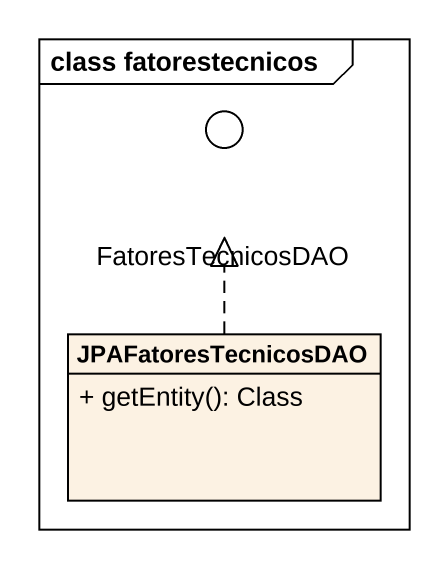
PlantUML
@startuml
mainframe class fatorestecnicos
allowmixing
hide circle
hide empty members
skinparam classAttributeIconSize 0
() FatoresTecnicosDAO <<interface>>
class JPAFatoresTecnicosDAO {
  + getEntity(): Class
}
JPAFatoresTecnicosDAO .up.|> FatoresTecnicosDAO
@enduml
